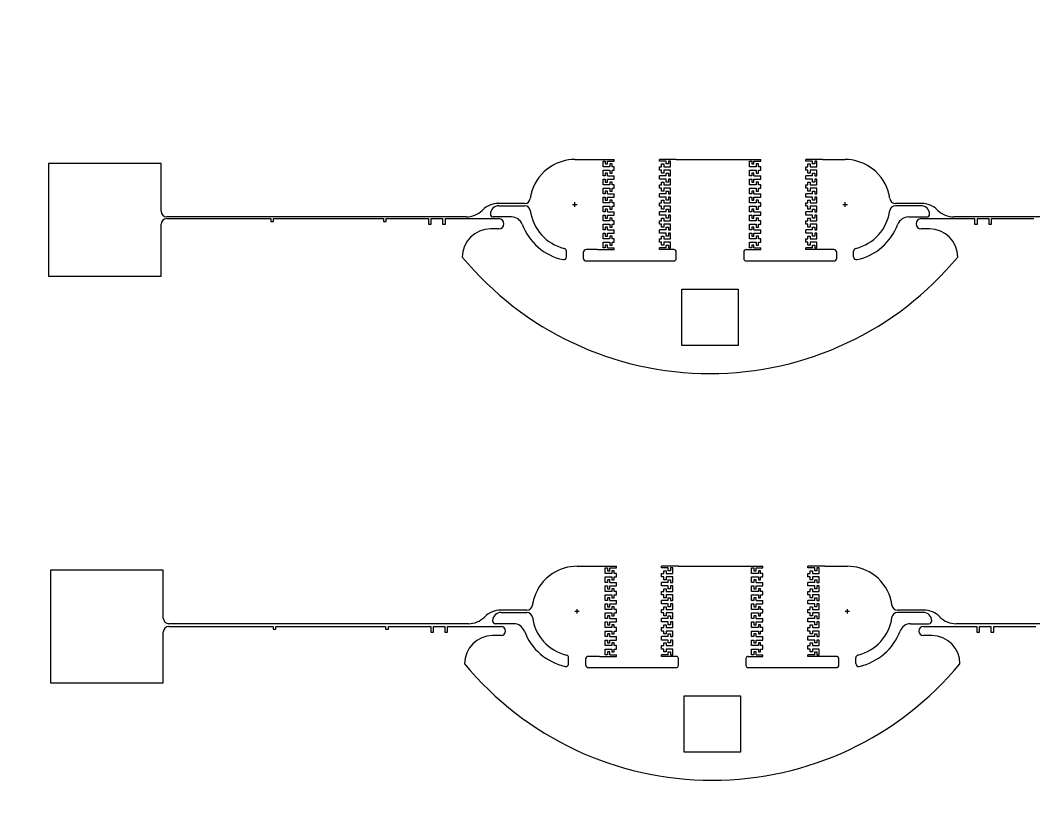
# Model space of a CAD drawing. Header units: feet. Extents: x -1170 to 123593, y -32664 to 67336.
# Drawn here: x 62873 to 80872, y 1214 to 14943 of the extents above; entities that cross this region are included whole.
import ezdxf

# ---------------------------------------------------------------- set-up
doc = ezdxf.new("R2010")
doc.units = ezdxf.units.FT
doc.header["$MEASUREMENT"] = 0
doc.layers.get('0').update_dxf_attribs({"color": 254, "linetype": 'CONTINUOUS'})
doc.layers.get('DEFPOINTS').update_dxf_attribs({"color": 255, "linetype": 'CONTINUOUS'})
doc.layers.add('5_DARK', color=255, linetype='CONTINUOUS')

msp = doc.modelspace()

# ---------------------------------------------------------------- linework, layer by layer
for p, q in [((73223, 12342), (73223, 12442)), ((73223, 12442), (73263, 12442)), ((73263, 12442), (73263, 12392)), ((73303, 12392), (73303, 12442)), ((73303, 12442), (73423, 12442)), ((73423, 12442), (73423, 12472)), ((74223, 12442), (74223, 12472)), ((74343, 12442), (74223, 12442)), ((74343, 12392), (74343, 12442)), ((74423, 12442), (74383, 12442)), ((74383, 12442), (74383, 12392)), ((74423, 12342), (74423, 12442)), ((75823, 12342), (75823, 12442)), ((75823, 12442), (75863, 12442)), ((75863, 12442), (75863, 12392)), ((75903, 12392), (75903, 12442)), ((75903, 12442), (76023, 12442)), ((76023, 12442), (76023, 12472)), ((76823, 12442), (76823, 12472)), ((76943, 12442), (76823, 12442)), ((76943, 12392), (76943, 12442)), ((77023, 12442), (76983, 12442)), ((76983, 12442), (76983, 12392)), ((77023, 12342), (77023, 12442)), ((73343, 12342), (73223, 12342)), ((73223, 12182), (73223, 12282)), ((73223, 12282), (73343, 12282)), ((73263, 12392), (73303, 12392)), ((73383, 12392), (73343, 12392)), ((73343, 12392), (73343, 12342)), ((73343, 12282), (73343, 12232)), ((73383, 12342), (73383, 12392)), ((73423, 12342), (73383, 12342)), ((73383, 12232), (73383, 12282)), ((73383, 12282), (73423, 12282)), ((73423, 12282), (73423, 12342)), ((74223, 12342), (74263, 12342)), ((74223, 12282), (74223, 12342)), ((74263, 12282), (74223, 12282)), ((74263, 12342), (74263, 12392)), ((74263, 12392), (74303, 12392)), ((74263, 12232), (74263, 12282)), ((74303, 12392), (74303, 12342)), ((74303, 12342), (74423, 12342)), ((74423, 12282), (74303, 12282)), ((74303, 12282), (74303, 12232)), ((74383, 12392), (74343, 12392)), ((74423, 12182), (74423, 12282)), ((75943, 12342), (75823, 12342)), ((75823, 12182), (75823, 12282)), ((75823, 12282), (75943, 12282)), ((75863, 12392), (75903, 12392)), ((75983, 12392), (75943, 12392)), ((75943, 12392), (75943, 12342)), ((75943, 12282), (75943, 12232)), ((75983, 12342), (75983, 12392)), ((76023, 12342), (75983, 12342)), ((75983, 12232), (75983, 12282)), ((75983, 12282), (76023, 12282)), ((76023, 12282), (76023, 12342)), ((76823, 12342), (76863, 12342)), ((76823, 12282), (76823, 12342)), ((76863, 12282), (76823, 12282)), ((76863, 12342), (76863, 12392)), ((76863, 12392), (76903, 12392)), ((76863, 12232), (76863, 12282)), ((76903, 12392), (76903, 12342)), ((76903, 12342), (77023, 12342)), ((77023, 12282), (76903, 12282)), ((76903, 12282), (76903, 12232)), ((76983, 12392), (76943, 12392)), ((77023, 12182), (77023, 12282)), ((73263, 12182), (73223, 12182)), ((73223, 12022), (73223, 12122)), ((73223, 12122), (73263, 12122)), ((73303, 12232), (73263, 12232)), ((73263, 12232), (73263, 12182)), ((73263, 12122), (73263, 12072)), ((73263, 12072), (73303, 12072)), ((73303, 12182), (73303, 12232)), ((73303, 12182), (73423, 12182)), ((73303, 12072), (73303, 12122)), ((73303, 12122), (73423, 12122)), ((73343, 12232), (73383, 12232)), ((73383, 12072), (73343, 12072)), ((73343, 12072), (73343, 12022)), ((73383, 12022), (73383, 12072)), ((73423, 12122), (73423, 12182)), ((74223, 12122), (74223, 12182)), ((74343, 12182), (74223, 12182)), ((74343, 12122), (74223, 12122)), ((74303, 12232), (74263, 12232)), ((74263, 12022), (74263, 12072)), ((74263, 12072), (74303, 12072)), ((74303, 12072), (74303, 12022)), ((74343, 12182), (74343, 12232)), ((74343, 12232), (74383, 12232)), ((74343, 12072), (74343, 12122)), ((74383, 12072), (74343, 12072)), ((74383, 12232), (74383, 12182)), ((74383, 12182), (74423, 12182)), ((74423, 12122), (74383, 12122)), ((74383, 12122), (74383, 12072)), ((74423, 12022), (74423, 12122)), ((75863, 12182), (75823, 12182)), ((75823, 12022), (75823, 12122)), ((75823, 12122), (75863, 12122)), ((75903, 12232), (75863, 12232)), ((75863, 12232), (75863, 12182)), ((75863, 12122), (75863, 12072)), ((75863, 12072), (75903, 12072)), ((75903, 12182), (75903, 12232)), ((75903, 12182), (76023, 12182)), ((75903, 12072), (75903, 12122)), ((75903, 12122), (76023, 12122)), ((75943, 12232), (75983, 12232)), ((75983, 12072), (75943, 12072)), ((75943, 12072), (75943, 12022)), ((75983, 12022), (75983, 12072)), ((76023, 12122), (76023, 12182)), ((76823, 12122), (76823, 12182)), ((76943, 12182), (76823, 12182)), ((76943, 12122), (76823, 12122)), ((76903, 12232), (76863, 12232)), ((76863, 12022), (76863, 12072)), ((76863, 12072), (76903, 12072)), ((76903, 12072), (76903, 12022)), ((76943, 12182), (76943, 12232)), ((76943, 12232), (76983, 12232)), ((76943, 12072), (76943, 12122)), ((76983, 12072), (76943, 12072)), ((76983, 12232), (76983, 12182)), ((76983, 12182), (77023, 12182)), ((77023, 12122), (76983, 12122)), ((76983, 12122), (76983, 12072)), ((77023, 12022), (77023, 12122)), ((73343, 12022), (73223, 12022)), ((73223, 11862), (73223, 11962)), ((73223, 11962), (73343, 11962)), ((73303, 11912), (73263, 11912)), ((73263, 11912), (73263, 11862)), ((73303, 11862), (73303, 11912)), ((73343, 11962), (73343, 11912)), ((73343, 11912), (73383, 11912)), ((73423, 12022), (73383, 12022)), ((73383, 11912), (73383, 11962)), ((73383, 11962), (73423, 11962)), ((73423, 11962), (73423, 12022)), ((74223, 12022), (74263, 12022)), ((74223, 11962), (74223, 12022)), ((74263, 11962), (74223, 11962)), ((74263, 11912), (74263, 11962)), ((74303, 11912), (74263, 11912)), ((74303, 12022), (74423, 12022)), ((74423, 11962), (74303, 11962)), ((74303, 11962), (74303, 11912)), ((74343, 11862), (74343, 11912)), ((74343, 11912), (74383, 11912)), ((74383, 11912), (74383, 11862)), ((74423, 11862), (74423, 11962)), ((75943, 12022), (75823, 12022)), ((75823, 11862), (75823, 11962)), ((75823, 11962), (75943, 11962)), ((75903, 11912), (75863, 11912)), ((75863, 11912), (75863, 11862)), ((75903, 11862), (75903, 11912)), ((75943, 11962), (75943, 11912)), ((75943, 11912), (75983, 11912)), ((76023, 12022), (75983, 12022)), ((75983, 11912), (75983, 11962)), ((75983, 11962), (76023, 11962)), ((76023, 11962), (76023, 12022)), ((76823, 12022), (76863, 12022)), ((76823, 11962), (76823, 12022)), ((76863, 11962), (76823, 11962)), ((76863, 11912), (76863, 11962)), ((76903, 11912), (76863, 11912)), ((76903, 12022), (77023, 12022)), ((77023, 11962), (76903, 11962)), ((76903, 11962), (76903, 11912)), ((76943, 11862), (76943, 11912)), ((76943, 11912), (76983, 11912)), ((76983, 11912), (76983, 11862)), ((77023, 11862), (77023, 11962)), ((73263, 11862), (73223, 11862)), ((73223, 11702), (73223, 11802)), ((73223, 11802), (73263, 11802)), ((73343, 11702), (73223, 11702)), ((73263, 11802), (73263, 11752)), ((73263, 11752), (73303, 11752)), ((73303, 11862), (73423, 11862)), ((73303, 11752), (73303, 11802)), ((73303, 11802), (73423, 11802)), ((73383, 11752), (73343, 11752)), ((73343, 11752), (73343, 11702)), ((73383, 11702), (73383, 11752)), ((73423, 11702), (73383, 11702)), ((73423, 11802), (73423, 11862)), ((73423, 11642), (73423, 11702)), ((74223, 11802), (74223, 11862)), ((74343, 11862), (74223, 11862)), ((74343, 11802), (74223, 11802)), ((74223, 11702), (74263, 11702)), ((74223, 11642), (74223, 11702)), ((74263, 11702), (74263, 11752)), ((74263, 11752), (74303, 11752)), ((74303, 11752), (74303, 11702)), ((74303, 11702), (74423, 11702)), ((74343, 11752), (74343, 11802)), ((74383, 11752), (74343, 11752)), ((74383, 11862), (74423, 11862)), ((74423, 11802), (74383, 11802)), ((74383, 11802), (74383, 11752)), ((74423, 11702), (74423, 11802)), ((75863, 11862), (75823, 11862)), ((75823, 11702), (75823, 11802)), ((75823, 11802), (75863, 11802)), ((75943, 11702), (75823, 11702)), ((75863, 11802), (75863, 11752)), ((75863, 11752), (75903, 11752)), ((75903, 11862), (76023, 11862)), ((75903, 11752), (75903, 11802)), ((75903, 11802), (76023, 11802)), ((75983, 11752), (75943, 11752)), ((75943, 11752), (75943, 11702)), ((75983, 11702), (75983, 11752)), ((76023, 11702), (75983, 11702)), ((76023, 11802), (76023, 11862)), ((76023, 11642), (76023, 11702)), ((76823, 11802), (76823, 11862)), ((76943, 11862), (76823, 11862)), ((76943, 11802), (76823, 11802)), ((76823, 11702), (76863, 11702)), ((76823, 11642), (76823, 11702)), ((76863, 11702), (76863, 11752)), ((76863, 11752), (76903, 11752)), ((76903, 11752), (76903, 11702)), ((76903, 11702), (77023, 11702)), ((76943, 11752), (76943, 11802)), ((76983, 11752), (76943, 11752)), ((76983, 11862), (77023, 11862)), ((77023, 11802), (76983, 11802)), ((76983, 11802), (76983, 11752)), ((77023, 11702), (77023, 11802)), ((73223, 11542), (73223, 11642)), ((73223, 11642), (73343, 11642)), ((73263, 11542), (73223, 11542)), ((73303, 11592), (73263, 11592)), ((73263, 11592), (73263, 11542)), ((73303, 11542), (73303, 11592)), ((73303, 11542), (73423, 11542)), ((73343, 11642), (73343, 11592)), ((73343, 11592), (73383, 11592)), ((73383, 11592), (73383, 11642)), ((73383, 11642), (73423, 11642)), ((73423, 11482), (73423, 11542)), ((74263, 11642), (74223, 11642)), ((74223, 11482), (74223, 11542)), ((74343, 11542), (74223, 11542)), ((74263, 11592), (74263, 11642)), ((74303, 11592), (74263, 11592)), ((74423, 11642), (74303, 11642)), ((74303, 11642), (74303, 11592)), ((74343, 11542), (74343, 11592)), ((74343, 11592), (74383, 11592)), ((74383, 11592), (74383, 11542)), ((74383, 11542), (74423, 11542)), ((74423, 11542), (74423, 11642)), ((75823, 11542), (75823, 11642)), ((75823, 11642), (75943, 11642)), ((75863, 11542), (75823, 11542)), ((75903, 11592), (75863, 11592)), ((75863, 11592), (75863, 11542)), ((75903, 11542), (75903, 11592)), ((75903, 11542), (76023, 11542)), ((75943, 11642), (75943, 11592)), ((75943, 11592), (75983, 11592)), ((75983, 11592), (75983, 11642)), ((75983, 11642), (76023, 11642)), ((76023, 11482), (76023, 11542)), ((76863, 11642), (76823, 11642)), ((76823, 11482), (76823, 11542)), ((76943, 11542), (76823, 11542)), ((76863, 11592), (76863, 11642)), ((76903, 11592), (76863, 11592)), ((77023, 11642), (76903, 11642)), ((76903, 11642), (76903, 11592)), ((76943, 11542), (76943, 11592)), ((76943, 11592), (76983, 11592)), ((76983, 11592), (76983, 11542)), ((76983, 11542), (77023, 11542)), ((77023, 11542), (77023, 11642)), ((73223, 11382), (73223, 11482)), ((73223, 11482), (73263, 11482)), ((73343, 11382), (73223, 11382)), ((73263, 11482), (73263, 11432)), ((73263, 11432), (73303, 11432)), ((73303, 11432), (73303, 11482)), ((73303, 11482), (73423, 11482)), ((73383, 11432), (73343, 11432)), ((73343, 11432), (73343, 11382)), ((73383, 11382), (73383, 11432)), ((73423, 11382), (73383, 11382)), ((73423, 11322), (73423, 11382)), ((74343, 11482), (74223, 11482)), ((74223, 11382), (74263, 11382)), ((74223, 11322), (74223, 11382)), ((74263, 11382), (74263, 11432)), ((74263, 11432), (74303, 11432)), ((74303, 11432), (74303, 11382)), ((74303, 11382), (74423, 11382)), ((74343, 11432), (74343, 11482)), ((74383, 11432), (74343, 11432)), ((74423, 11482), (74383, 11482)), ((74383, 11482), (74383, 11432)), ((74423, 11382), (74423, 11482)), ((75823, 11382), (75823, 11482)), ((75823, 11482), (75863, 11482)), ((75943, 11382), (75823, 11382)), ((75863, 11482), (75863, 11432)), ((75863, 11432), (75903, 11432)), ((75903, 11432), (75903, 11482)), ((75903, 11482), (76023, 11482)), ((75983, 11432), (75943, 11432)), ((75943, 11432), (75943, 11382)), ((75983, 11382), (75983, 11432)), ((76023, 11382), (75983, 11382)), ((76023, 11322), (76023, 11382)), ((76943, 11482), (76823, 11482)), ((76823, 11382), (76863, 11382)), ((76823, 11322), (76823, 11382)), ((76863, 11382), (76863, 11432)), ((76863, 11432), (76903, 11432)), ((76903, 11432), (76903, 11382)), ((76903, 11382), (77023, 11382)), ((76943, 11432), (76943, 11482)), ((76983, 11432), (76943, 11432)), ((77023, 11482), (76983, 11482)), ((76983, 11482), (76983, 11432)), ((77023, 11382), (77023, 11482)), ((73223, 11222), (73223, 11322)), ((73223, 11322), (73343, 11322)), ((73263, 11222), (73223, 11222)), ((73223, 11062), (73223, 11162)), ((73223, 11162), (73263, 11162)), ((73303, 11272), (73263, 11272)), ((73263, 11272), (73263, 11222)), ((73263, 11162), (73263, 11112)), ((73303, 11222), (73303, 11272)), ((73303, 11222), (73423, 11222)), ((73303, 11112), (73303, 11162)), ((73303, 11162), (73423, 11162)), ((73343, 11322), (73343, 11272)), ((73343, 11272), (73383, 11272)), ((73383, 11272), (73383, 11322)), ((73383, 11322), (73423, 11322)), ((73423, 11162), (73423, 11222)), ((74263, 11322), (74223, 11322)), ((74223, 11162), (74223, 11222)), ((74343, 11222), (74223, 11222)), ((74343, 11162), (74223, 11162)), ((74263, 11272), (74263, 11322)), ((74303, 11272), (74263, 11272)), ((74423, 11322), (74303, 11322)), ((74303, 11322), (74303, 11272)), ((74343, 11222), (74343, 11272)), ((74343, 11272), (74383, 11272)), ((74343, 11112), (74343, 11162)), ((74383, 11272), (74383, 11222)), ((74383, 11222), (74423, 11222)), ((74423, 11162), (74383, 11162)), ((74383, 11162), (74383, 11112)), ((74423, 11222), (74423, 11322)), ((74423, 11062), (74423, 11162)), ((75823, 11222), (75823, 11322)), ((75823, 11322), (75943, 11322)), ((75863, 11222), (75823, 11222)), ((75823, 11062), (75823, 11162)), ((75823, 11162), (75863, 11162)), ((75903, 11272), (75863, 11272)), ((75863, 11272), (75863, 11222)), ((75863, 11162), (75863, 11112)), ((75903, 11222), (75903, 11272)), ((75903, 11222), (76023, 11222)), ((75903, 11112), (75903, 11162)), ((75903, 11162), (76023, 11162)), ((75943, 11322), (75943, 11272)), ((75943, 11272), (75983, 11272)), ((75983, 11272), (75983, 11322)), ((75983, 11322), (76023, 11322)), ((76023, 11162), (76023, 11222)), ((76863, 11322), (76823, 11322)), ((76823, 11162), (76823, 11222)), ((76943, 11222), (76823, 11222)), ((76943, 11162), (76823, 11162)), ((76863, 11272), (76863, 11322)), ((76903, 11272), (76863, 11272)), ((77023, 11322), (76903, 11322)), ((76903, 11322), (76903, 11272)), ((76943, 11222), (76943, 11272)), ((76943, 11272), (76983, 11272)), ((76943, 11112), (76943, 11162)), ((76983, 11272), (76983, 11222)), ((76983, 11222), (77023, 11222)), ((77023, 11162), (76983, 11162)), ((76983, 11162), (76983, 11112)), ((77023, 11222), (77023, 11322)), ((77023, 11062), (77023, 11162)), ((73343, 11062), (73223, 11062)), ((73223, 10902), (73223, 11002)), ((73223, 11002), (73343, 11002)), ((73263, 11112), (73303, 11112)), ((73383, 11112), (73343, 11112)), ((73343, 11112), (73343, 11062)), ((73343, 11002), (73343, 10952)), ((73383, 11062), (73383, 11112)), ((73423, 11062), (73383, 11062)), ((73383, 10952), (73383, 11002)), ((73383, 11002), (73423, 11002)), ((73423, 11002), (73423, 11062)), ((74223, 11062), (74263, 11062)), ((74223, 11002), (74223, 11062)), ((74263, 11002), (74223, 11002)), ((74263, 11062), (74263, 11112)), ((74263, 11112), (74303, 11112)), ((74263, 10952), (74263, 11002)), ((74303, 11112), (74303, 11062)), ((74303, 11062), (74423, 11062)), ((74423, 11002), (74303, 11002)), ((74303, 11002), (74303, 10952)), ((74383, 11112), (74343, 11112)), ((74423, 10902), (74423, 11002)), ((75943, 11062), (75823, 11062)), ((75823, 10902), (75823, 11002)), ((75823, 11002), (75943, 11002)), ((75863, 11112), (75903, 11112)), ((75983, 11112), (75943, 11112)), ((75943, 11112), (75943, 11062)), ((75943, 11002), (75943, 10952)), ((75983, 11062), (75983, 11112)), ((76023, 11062), (75983, 11062)), ((75983, 10952), (75983, 11002)), ((75983, 11002), (76023, 11002)), ((76023, 11002), (76023, 11062)), ((76823, 11062), (76863, 11062)), ((76823, 11002), (76823, 11062)), ((76863, 11002), (76823, 11002)), ((76863, 11062), (76863, 11112)), ((76863, 11112), (76903, 11112)), ((76863, 10952), (76863, 11002)), ((76903, 11112), (76903, 11062)), ((76903, 11062), (77023, 11062)), ((77023, 11002), (76903, 11002)), ((76903, 11002), (76903, 10952)), ((76983, 11112), (76943, 11112)), ((77023, 10902), (77023, 11002)), ((73263, 10902), (73223, 10902)), ((73303, 10952), (73263, 10952)), ((73263, 10952), (73263, 10902)), ((73303, 10902), (73303, 10952)), ((73303, 10902), (73423, 10902)), ((73343, 10952), (73383, 10952)), ((73423, 10872), (73423, 10902)), ((74343, 10902), (74223, 10902)), ((74223, 10872), (74223, 10902)), ((74303, 10952), (74263, 10952)), ((74343, 10902), (74343, 10952)), ((74343, 10952), (74383, 10952)), ((74383, 10952), (74383, 10902)), ((74383, 10902), (74423, 10902)), ((75863, 10902), (75823, 10902)), ((75903, 10952), (75863, 10952)), ((75863, 10952), (75863, 10902)), ((75903, 10902), (75903, 10952)), ((75903, 10902), (76023, 10902)), ((75943, 10952), (75983, 10952)), ((76023, 10872), (76023, 10902)), ((76943, 10902), (76823, 10902)), ((76823, 10872), (76823, 10902)), ((76903, 10952), (76863, 10952)), ((76943, 10902), (76943, 10952)), ((76943, 10952), (76983, 10952)), ((76983, 10952), (76983, 10902)), ((76983, 10902), (77023, 10902)), ((73262, 5122), (73262, 5222)), ((73262, 5222), (73302, 5222)), ((73302, 5222), (73302, 5172)), ((73342, 5172), (73342, 5222)), ((73342, 5222), (73462, 5222)), ((73462, 5222), (73462, 5252)), ((74262, 5222), (74262, 5252)), ((74382, 5222), (74262, 5222)), ((74382, 5172), (74382, 5222)), ((74462, 5222), (74422, 5222)), ((74422, 5222), (74422, 5172)), ((74462, 5122), (74462, 5222)), ((75862, 5122), (75862, 5222)), ((75862, 5222), (75902, 5222)), ((75902, 5222), (75902, 5172)), ((75942, 5172), (75942, 5222)), ((75942, 5222), (76062, 5222)), ((76062, 5222), (76062, 5252)), ((76862, 5222), (76862, 5252)), ((76982, 5222), (76862, 5222)), ((76982, 5172), (76982, 5222)), ((77062, 5222), (77022, 5222)), ((77022, 5222), (77022, 5172)), ((77062, 5122), (77062, 5222)), ((73382, 5122), (73262, 5122)), ((73262, 4962), (73262, 5062)), ((73262, 5062), (73382, 5062)), ((73302, 5172), (73342, 5172)), ((73422, 5172), (73382, 5172)), ((73382, 5172), (73382, 5122)), ((73382, 5062), (73382, 5012)), ((73422, 5122), (73422, 5172)), ((73462, 5122), (73422, 5122)), ((73422, 5012), (73422, 5062)), ((73422, 5062), (73462, 5062)), ((73462, 5062), (73462, 5122)), ((74262, 5122), (74302, 5122)), ((74262, 5062), (74262, 5122)), ((74302, 5062), (74262, 5062)), ((74302, 5122), (74302, 5172)), ((74302, 5172), (74342, 5172)), ((74302, 5012), (74302, 5062)), ((74342, 5172), (74342, 5122)), ((74342, 5122), (74462, 5122)), ((74462, 5062), (74342, 5062)), ((74342, 5062), (74342, 5012)), ((74422, 5172), (74382, 5172)), ((74462, 4962), (74462, 5062)), ((75982, 5122), (75862, 5122)), ((75862, 4962), (75862, 5062)), ((75862, 5062), (75982, 5062)), ((75902, 5172), (75942, 5172)), ((76022, 5172), (75982, 5172)), ((75982, 5172), (75982, 5122)), ((75982, 5062), (75982, 5012)), ((76022, 5122), (76022, 5172)), ((76062, 5122), (76022, 5122)), ((76022, 5012), (76022, 5062)), ((76022, 5062), (76062, 5062)), ((76062, 5062), (76062, 5122)), ((76862, 5122), (76902, 5122)), ((76862, 5062), (76862, 5122)), ((76902, 5062), (76862, 5062)), ((76902, 5122), (76902, 5172)), ((76902, 5172), (76942, 5172)), ((76902, 5012), (76902, 5062)), ((76942, 5172), (76942, 5122)), ((76942, 5122), (77062, 5122)), ((77062, 5062), (76942, 5062)), ((76942, 5062), (76942, 5012)), ((77022, 5172), (76982, 5172)), ((77062, 4962), (77062, 5062)), ((73302, 4962), (73262, 4962)), ((73262, 4802), (73262, 4902)), ((73262, 4902), (73302, 4902)), ((73342, 5012), (73302, 5012)), ((73302, 5012), (73302, 4962)), ((73302, 4902), (73302, 4852)), ((73342, 4962), (73342, 5012)), ((73342, 4962), (73462, 4962)), ((73342, 4852), (73342, 4902)), ((73342, 4902), (73462, 4902)), ((73382, 5012), (73422, 5012)), ((73462, 4902), (73462, 4962)), ((74262, 4902), (74262, 4962)), ((74382, 4962), (74262, 4962)), ((74382, 4902), (74262, 4902)), ((74342, 5012), (74302, 5012)), ((74382, 4962), (74382, 5012)), ((74382, 5012), (74422, 5012)), ((74382, 4852), (74382, 4902)), ((74422, 5012), (74422, 4962)), ((74422, 4962), (74462, 4962)), ((74462, 4902), (74422, 4902)), ((74422, 4902), (74422, 4852)), ((74462, 4802), (74462, 4902)), ((75902, 4962), (75862, 4962)), ((75862, 4802), (75862, 4902)), ((75862, 4902), (75902, 4902)), ((75942, 5012), (75902, 5012)), ((75902, 5012), (75902, 4962)), ((75902, 4902), (75902, 4852)), ((75942, 4962), (75942, 5012)), ((75942, 4962), (76062, 4962)), ((75942, 4852), (75942, 4902)), ((75942, 4902), (76062, 4902)), ((75982, 5012), (76022, 5012)), ((76062, 4902), (76062, 4962)), ((76862, 4902), (76862, 4962)), ((76982, 4962), (76862, 4962)), ((76982, 4902), (76862, 4902)), ((76942, 5012), (76902, 5012)), ((76982, 4962), (76982, 5012)), ((76982, 5012), (77022, 5012)), ((76982, 4852), (76982, 4902)), ((77022, 5012), (77022, 4962)), ((77022, 4962), (77062, 4962)), ((77062, 4902), (77022, 4902)), ((77022, 4902), (77022, 4852)), ((77062, 4802), (77062, 4902)), ((73382, 4802), (73262, 4802)), ((73262, 4642), (73262, 4742)), ((73262, 4742), (73382, 4742)), ((73302, 4852), (73342, 4852)), ((73342, 4692), (73302, 4692)), ((73302, 4692), (73302, 4642)), ((73342, 4642), (73342, 4692)), ((73422, 4852), (73382, 4852)), ((73382, 4852), (73382, 4802)), ((73382, 4742), (73382, 4692)), ((73382, 4692), (73422, 4692)), ((73422, 4802), (73422, 4852)), ((73462, 4802), (73422, 4802)), ((73422, 4692), (73422, 4742)), ((73422, 4742), (73462, 4742)), ((73462, 4742), (73462, 4802)), ((74262, 4802), (74302, 4802)), ((74262, 4742), (74262, 4802)), ((74302, 4742), (74262, 4742)), ((74302, 4802), (74302, 4852)), ((74302, 4852), (74342, 4852)), ((74302, 4692), (74302, 4742)), ((74342, 4692), (74302, 4692)), ((74342, 4852), (74342, 4802)), ((74342, 4802), (74462, 4802)), ((74462, 4742), (74342, 4742)), ((74342, 4742), (74342, 4692)), ((74422, 4852), (74382, 4852)), ((74382, 4642), (74382, 4692)), ((74382, 4692), (74422, 4692)), ((74422, 4692), (74422, 4642)), ((74462, 4642), (74462, 4742)), ((75982, 4802), (75862, 4802)), ((75862, 4642), (75862, 4742)), ((75862, 4742), (75982, 4742)), ((75902, 4852), (75942, 4852)), ((75942, 4692), (75902, 4692)), ((75902, 4692), (75902, 4642)), ((75942, 4642), (75942, 4692)), ((76022, 4852), (75982, 4852)), ((75982, 4852), (75982, 4802)), ((75982, 4742), (75982, 4692)), ((75982, 4692), (76022, 4692)), ((76022, 4802), (76022, 4852)), ((76062, 4802), (76022, 4802)), ((76022, 4692), (76022, 4742)), ((76022, 4742), (76062, 4742)), ((76062, 4742), (76062, 4802)), ((76862, 4802), (76902, 4802)), ((76862, 4742), (76862, 4802)), ((76902, 4742), (76862, 4742)), ((76902, 4802), (76902, 4852)), ((76902, 4852), (76942, 4852)), ((76902, 4692), (76902, 4742)), ((76942, 4692), (76902, 4692)), ((76942, 4852), (76942, 4802)), ((76942, 4802), (77062, 4802)), ((77062, 4742), (76942, 4742)), ((76942, 4742), (76942, 4692)), ((77022, 4852), (76982, 4852)), ((76982, 4642), (76982, 4692)), ((76982, 4692), (77022, 4692)), ((77022, 4692), (77022, 4642)), ((77062, 4642), (77062, 4742)), ((73302, 4642), (73262, 4642)), ((73262, 4482), (73262, 4582)), ((73262, 4582), (73302, 4582)), ((73302, 4582), (73302, 4532)), ((73302, 4532), (73342, 4532)), ((73342, 4642), (73462, 4642)), ((73342, 4532), (73342, 4582)), ((73342, 4582), (73462, 4582)), ((73422, 4532), (73382, 4532)), ((73382, 4532), (73382, 4482)), ((73422, 4482), (73422, 4532)), ((73462, 4582), (73462, 4642)), ((74262, 4582), (74262, 4642)), ((74382, 4642), (74262, 4642)), ((74382, 4582), (74262, 4582)), ((74302, 4482), (74302, 4532)), ((74302, 4532), (74342, 4532)), ((74342, 4532), (74342, 4482)), ((74382, 4532), (74382, 4582)), ((74422, 4532), (74382, 4532)), ((74422, 4642), (74462, 4642)), ((74462, 4582), (74422, 4582)), ((74422, 4582), (74422, 4532)), ((74462, 4482), (74462, 4582)), ((75902, 4642), (75862, 4642)), ((75862, 4482), (75862, 4582)), ((75862, 4582), (75902, 4582)), ((75902, 4582), (75902, 4532)), ((75902, 4532), (75942, 4532)), ((75942, 4642), (76062, 4642)), ((75942, 4532), (75942, 4582)), ((75942, 4582), (76062, 4582)), ((76022, 4532), (75982, 4532)), ((75982, 4532), (75982, 4482)), ((76022, 4482), (76022, 4532)), ((76062, 4582), (76062, 4642)), ((76862, 4582), (76862, 4642)), ((76982, 4642), (76862, 4642)), ((76982, 4582), (76862, 4582)), ((76902, 4482), (76902, 4532)), ((76902, 4532), (76942, 4532)), ((76942, 4532), (76942, 4482)), ((76982, 4532), (76982, 4582)), ((77022, 4532), (76982, 4532)), ((77022, 4642), (77062, 4642)), ((77062, 4582), (77022, 4582)), ((77022, 4582), (77022, 4532)), ((77062, 4482), (77062, 4582)), ((73382, 4482), (73262, 4482)), ((73262, 4322), (73262, 4422)), ((73262, 4422), (73382, 4422)), ((73302, 4322), (73262, 4322)), ((73342, 4372), (73302, 4372)), ((73302, 4372), (73302, 4322)), ((73342, 4322), (73342, 4372)), ((73342, 4322), (73462, 4322)), ((73382, 4422), (73382, 4372)), ((73382, 4372), (73422, 4372)), ((73462, 4482), (73422, 4482)), ((73422, 4372), (73422, 4422)), ((73422, 4422), (73462, 4422)), ((73462, 4422), (73462, 4482)), ((73462, 4262), (73462, 4322)), ((74262, 4482), (74302, 4482)), ((74262, 4422), (74262, 4482)), ((74302, 4422), (74262, 4422)), ((74262, 4262), (74262, 4322)), ((74382, 4322), (74262, 4322)), ((74302, 4372), (74302, 4422)), ((74342, 4372), (74302, 4372)), ((74342, 4482), (74462, 4482)), ((74462, 4422), (74342, 4422)), ((74342, 4422), (74342, 4372)), ((74382, 4322), (74382, 4372)), ((74382, 4372), (74422, 4372)), ((74422, 4372), (74422, 4322)), ((74422, 4322), (74462, 4322)), ((74462, 4322), (74462, 4422)), ((75982, 4482), (75862, 4482)), ((75862, 4322), (75862, 4422)), ((75862, 4422), (75982, 4422)), ((75902, 4322), (75862, 4322)), ((75942, 4372), (75902, 4372)), ((75902, 4372), (75902, 4322)), ((75942, 4322), (75942, 4372)), ((75942, 4322), (76062, 4322)), ((75982, 4422), (75982, 4372)), ((75982, 4372), (76022, 4372)), ((76062, 4482), (76022, 4482)), ((76022, 4372), (76022, 4422)), ((76022, 4422), (76062, 4422)), ((76062, 4422), (76062, 4482)), ((76062, 4262), (76062, 4322)), ((76862, 4482), (76902, 4482)), ((76862, 4422), (76862, 4482)), ((76902, 4422), (76862, 4422)), ((76862, 4262), (76862, 4322)), ((76982, 4322), (76862, 4322)), ((76902, 4372), (76902, 4422)), ((76942, 4372), (76902, 4372)), ((76942, 4482), (77062, 4482)), ((77062, 4422), (76942, 4422)), ((76942, 4422), (76942, 4372)), ((76982, 4322), (76982, 4372)), ((76982, 4372), (77022, 4372)), ((77022, 4372), (77022, 4322)), ((77022, 4322), (77062, 4322)), ((77062, 4322), (77062, 4422)), ((73262, 4162), (73262, 4262)), ((73262, 4262), (73302, 4262)), ((73382, 4162), (73262, 4162)), ((73302, 4262), (73302, 4212)), ((73302, 4212), (73342, 4212)), ((73342, 4212), (73342, 4262)), ((73342, 4262), (73462, 4262)), ((73422, 4212), (73382, 4212)), ((73382, 4212), (73382, 4162)), ((73422, 4162), (73422, 4212)), ((73462, 4162), (73422, 4162)), ((73462, 4102), (73462, 4162)), ((74382, 4262), (74262, 4262)), ((74262, 4162), (74302, 4162)), ((74262, 4102), (74262, 4162)), ((74302, 4162), (74302, 4212)), ((74302, 4212), (74342, 4212)), ((74342, 4212), (74342, 4162)), ((74342, 4162), (74462, 4162)), ((74382, 4212), (74382, 4262)), ((74422, 4212), (74382, 4212)), ((74462, 4262), (74422, 4262)), ((74422, 4262), (74422, 4212)), ((74462, 4162), (74462, 4262)), ((75862, 4162), (75862, 4262)), ((75862, 4262), (75902, 4262)), ((75982, 4162), (75862, 4162)), ((75902, 4262), (75902, 4212)), ((75902, 4212), (75942, 4212)), ((75942, 4212), (75942, 4262)), ((75942, 4262), (76062, 4262)), ((76022, 4212), (75982, 4212)), ((75982, 4212), (75982, 4162)), ((76022, 4162), (76022, 4212)), ((76062, 4162), (76022, 4162)), ((76062, 4102), (76062, 4162)), ((76982, 4262), (76862, 4262)), ((76862, 4162), (76902, 4162)), ((76862, 4102), (76862, 4162)), ((76902, 4162), (76902, 4212)), ((76902, 4212), (76942, 4212)), ((76942, 4212), (76942, 4162)), ((76942, 4162), (77062, 4162)), ((76982, 4212), (76982, 4262)), ((77022, 4212), (76982, 4212)), ((77062, 4262), (77022, 4262)), ((77022, 4262), (77022, 4212)), ((77062, 4162), (77062, 4262)), ((73262, 4002), (73262, 4102)), ((73262, 4102), (73382, 4102)), ((73302, 4002), (73262, 4002)), ((73342, 4052), (73302, 4052)), ((73302, 4052), (73302, 4002)), ((73342, 4002), (73342, 4052)), ((73342, 4002), (73462, 4002)), ((73382, 4102), (73382, 4052)), ((73382, 4052), (73422, 4052)), ((73422, 4052), (73422, 4102)), ((73422, 4102), (73462, 4102)), ((73462, 3942), (73462, 4002)), ((74302, 4102), (74262, 4102)), ((74262, 3942), (74262, 4002)), ((74382, 4002), (74262, 4002)), ((74302, 4052), (74302, 4102)), ((74342, 4052), (74302, 4052)), ((74462, 4102), (74342, 4102)), ((74342, 4102), (74342, 4052)), ((74382, 4002), (74382, 4052)), ((74382, 4052), (74422, 4052)), ((74422, 4052), (74422, 4002)), ((74422, 4002), (74462, 4002)), ((74462, 4002), (74462, 4102)), ((75862, 4002), (75862, 4102)), ((75862, 4102), (75982, 4102)), ((75902, 4002), (75862, 4002)), ((75942, 4052), (75902, 4052)), ((75902, 4052), (75902, 4002)), ((75942, 4002), (75942, 4052)), ((75942, 4002), (76062, 4002)), ((75982, 4102), (75982, 4052)), ((75982, 4052), (76022, 4052)), ((76022, 4052), (76022, 4102)), ((76022, 4102), (76062, 4102)), ((76062, 3942), (76062, 4002)), ((76902, 4102), (76862, 4102)), ((76862, 3942), (76862, 4002)), ((76982, 4002), (76862, 4002)), ((76902, 4052), (76902, 4102)), ((76942, 4052), (76902, 4052)), ((77062, 4102), (76942, 4102)), ((76942, 4102), (76942, 4052)), ((76982, 4002), (76982, 4052)), ((76982, 4052), (77022, 4052)), ((77022, 4052), (77022, 4002)), ((77022, 4002), (77062, 4002)), ((77062, 4002), (77062, 4102)), ((73262, 3842), (73262, 3942)), ((73262, 3942), (73302, 3942)), ((73382, 3842), (73262, 3842)), ((73262, 3682), (73262, 3782)), ((73262, 3782), (73382, 3782)), ((73302, 3942), (73302, 3892)), ((73302, 3892), (73342, 3892)), ((73342, 3892), (73342, 3942)), ((73342, 3942), (73462, 3942)), ((73422, 3892), (73382, 3892)), ((73382, 3892), (73382, 3842)), ((73382, 3782), (73382, 3732)), ((73422, 3842), (73422, 3892)), ((73462, 3842), (73422, 3842)), ((73422, 3732), (73422, 3782)), ((73422, 3782), (73462, 3782)), ((73462, 3782), (73462, 3842)), ((74382, 3942), (74262, 3942)), ((74262, 3842), (74302, 3842)), ((74262, 3782), (74262, 3842)), ((74302, 3782), (74262, 3782)), ((74302, 3842), (74302, 3892)), ((74302, 3892), (74342, 3892)), ((74302, 3732), (74302, 3782)), ((74342, 3892), (74342, 3842)), ((74342, 3842), (74462, 3842)), ((74462, 3782), (74342, 3782)), ((74342, 3782), (74342, 3732)), ((74382, 3892), (74382, 3942)), ((74422, 3892), (74382, 3892)), ((74462, 3942), (74422, 3942)), ((74422, 3942), (74422, 3892)), ((74462, 3842), (74462, 3942)), ((74462, 3682), (74462, 3782)), ((75862, 3842), (75862, 3942)), ((75862, 3942), (75902, 3942)), ((75982, 3842), (75862, 3842)), ((75862, 3682), (75862, 3782)), ((75862, 3782), (75982, 3782)), ((75902, 3942), (75902, 3892)), ((75902, 3892), (75942, 3892)), ((75942, 3892), (75942, 3942)), ((75942, 3942), (76062, 3942)), ((76022, 3892), (75982, 3892)), ((75982, 3892), (75982, 3842)), ((75982, 3782), (75982, 3732)), ((76022, 3842), (76022, 3892)), ((76062, 3842), (76022, 3842)), ((76022, 3732), (76022, 3782)), ((76022, 3782), (76062, 3782)), ((76062, 3782), (76062, 3842)), ((76982, 3942), (76862, 3942)), ((76862, 3842), (76902, 3842)), ((76862, 3782), (76862, 3842)), ((76902, 3782), (76862, 3782)), ((76902, 3842), (76902, 3892)), ((76902, 3892), (76942, 3892)), ((76902, 3732), (76902, 3782)), ((76942, 3892), (76942, 3842)), ((76942, 3842), (77062, 3842)), ((77062, 3782), (76942, 3782)), ((76942, 3782), (76942, 3732)), ((76982, 3892), (76982, 3942)), ((77022, 3892), (76982, 3892)), ((77062, 3942), (77022, 3942)), ((77022, 3942), (77022, 3892)), ((77062, 3842), (77062, 3942)), ((77062, 3682), (77062, 3782)), ((73302, 3682), (73262, 3682)), ((73342, 3732), (73302, 3732)), ((73302, 3732), (73302, 3682)), ((73342, 3682), (73342, 3732)), ((73342, 3682), (73462, 3682)), ((73382, 3732), (73422, 3732)), ((73462, 3652), (73462, 3682)), ((74382, 3682), (74262, 3682)), ((74262, 3652), (74262, 3682)), ((74342, 3732), (74302, 3732)), ((74382, 3682), (74382, 3732)), ((74382, 3732), (74422, 3732)), ((74422, 3732), (74422, 3682)), ((74422, 3682), (74462, 3682)), ((75902, 3682), (75862, 3682)), ((75942, 3732), (75902, 3732)), ((75902, 3732), (75902, 3682)), ((75942, 3682), (75942, 3732)), ((75942, 3682), (76062, 3682)), ((75982, 3732), (76022, 3732)), ((76062, 3652), (76062, 3682)), ((76982, 3682), (76862, 3682)), ((76862, 3652), (76862, 3682)), ((76942, 3732), (76902, 3732)), ((76982, 3682), (76982, 3732)), ((76982, 3732), (77022, 3732)), ((77022, 3732), (77022, 3682)), ((77022, 3682), (77062, 3682))]:
    msp.add_line(p, q)
at = {"layer": '5_DARK', "linetype": 'Continuous'}
for p, q in [((72723, 12472), (73123, 12472)), ((77123, 12472), (77523, 12472)), ((72723, 11632), (72723, 11712)), ((72723, 11632), (72723, 11712)), ((77523, 11632), (77523, 11712)), ((77523, 11632), (77523, 11712)), ((71083, 11575), (71077, 11569)), ((71831, 11692), (71366, 11692)), ((71373, 11652), (71831, 11652)), ((72683, 11672), (72763, 11672)), ((72683, 11672), (72763, 11672)), ((72703, 11672), (72743, 11672)), ((72703, 11672), (72743, 11672)), ((72703, 11672), (72743, 11672)), ((72703, 11672), (72743, 11672)), ((72703, 11672), (72743, 11672)), ((72723, 11652), (72723, 11692)), ((72723, 11652), (72723, 11692)), ((72723, 11652), (72723, 11692)), ((72723, 11652), (72723, 11692)), ((72723, 11652), (72723, 11692)), ((77483, 11672), (77563, 11672)), ((77483, 11672), (77563, 11672)), ((77503, 11672), (77543, 11672)), ((77503, 11672), (77543, 11672)), ((77503, 11672), (77543, 11672)), ((77503, 11672), (77543, 11672)), ((77503, 11672), (77543, 11672)), ((77523, 11652), (77523, 11692)), ((77523, 11652), (77523, 11692)), ((77523, 11652), (77523, 11692)), ((77523, 11652), (77523, 11692)), ((77523, 11652), (77523, 11692)), ((78880, 11692), (78415, 11692)), ((78873, 11652), (78415, 11652)), ((79169, 11569), (79163, 11575)), ((69923, 11452), (65473, 11452)), ((65473, 11422), (67323, 11422)), ((67323, 11422), (67323, 11372)), ((67323, 11372), (67373, 11372)), ((67373, 11372), (67373, 11422)), ((67373, 11422), (69323, 11422)), ((69323, 11422), (69323, 11372)), ((69323, 11372), (69373, 11372)), ((69373, 11372), (69373, 11422)), ((69373, 11422), (70123, 11422)), ((70794, 11452), (69923, 11452)), ((70123, 11422), (70123, 11322)), ((70173, 11322), (70173, 11422)), ((70173, 11422), (70373, 11422)), ((70373, 11422), (70373, 11322)), ((70423, 11322), (70423, 11422)), ((70423, 11422), (71373, 11422)), ((71223, 11502), (71223, 11502)), ((71599, 11452), (71273, 11452)), ((78647, 11452), (78973, 11452)), ((78873, 11422), (79823, 11422)), ((79023, 11502), (79023, 11502)), ((80323, 11452), (79452, 11452)), ((79823, 11422), (79823, 11322)), ((79873, 11322), (79873, 11422)), ((79873, 11422), (80073, 11422)), ((80073, 11422), (80073, 11322)), ((80123, 11322), (80123, 11422)), ((80123, 11422), (80873, 11422)), ((84773, 11452), (80323, 11452)), ((70123, 11322), (70173, 11322)), ((70373, 11322), (70423, 11322)), ((71373, 11240), (71223, 11240)), ((79023, 11240), (78873, 11240)), ((79823, 11322), (79873, 11322)), ((80073, 11322), (80123, 11322)), ((72573, 10743), (72573, 10846)), ((72873, 10822), (72873, 10722)), ((73123, 10872), (72923, 10872)), ((74523, 10712), (74523, 10832)), ((75723, 10832), (75723, 10712)), ((77323, 10872), (77123, 10872)), ((77373, 10722), (77373, 10822)), ((77673, 10743), (77673, 10846)), ((72923, 10672), (74483, 10672)), ((75763, 10672), (77323, 10672)), ((72762, 5252), (73162, 5252)), ((77162, 5252), (77562, 5252)), ((71122, 4355), (71116, 4349)), ((71870, 4472), (71404, 4472)), ((71412, 4432), (71870, 4432)), ((72722, 4452), (72802, 4452)), ((72722, 4452), (72802, 4452)), ((72742, 4452), (72782, 4452)), ((72742, 4452), (72782, 4452)), ((72742, 4452), (72782, 4452)), ((72742, 4452), (72782, 4452)), ((72742, 4452), (72782, 4452)), ((72762, 4412), (72762, 4492)), ((72762, 4412), (72762, 4492)), ((72762, 4432), (72762, 4472)), ((72762, 4432), (72762, 4472)), ((72762, 4432), (72762, 4472)), ((72762, 4432), (72762, 4472)), ((72762, 4432), (72762, 4472)), ((77522, 4452), (77602, 4452)), ((77522, 4452), (77602, 4452)), ((77542, 4452), (77582, 4452)), ((77542, 4452), (77582, 4452)), ((77542, 4452), (77582, 4452)), ((77542, 4452), (77582, 4452)), ((77542, 4452), (77582, 4452)), ((77562, 4412), (77562, 4492)), ((77562, 4412), (77562, 4492)), ((77562, 4432), (77562, 4472)), ((77562, 4432), (77562, 4472)), ((77562, 4432), (77562, 4472)), ((77562, 4432), (77562, 4472)), ((77562, 4432), (77562, 4472)), ((78919, 4472), (78454, 4472)), ((78911, 4432), (78454, 4432)), ((79208, 4349), (79202, 4355)), ((69962, 4232), (65512, 4232)), ((65512, 4182), (67362, 4182)), ((67362, 4182), (67362, 4132)), ((67412, 4132), (67412, 4182)), ((67412, 4182), (69362, 4182)), ((69362, 4182), (69362, 4132)), ((69412, 4132), (69412, 4182)), ((69412, 4182), (70162, 4182)), ((70833, 4232), (69962, 4232)), ((70162, 4182), (70162, 4082)), ((70212, 4082), (70212, 4182)), ((70212, 4182), (70412, 4182)), ((70412, 4182), (70412, 4082)), ((70462, 4082), (70462, 4182)), ((70462, 4182), (71412, 4182)), ((71262, 4282), (71262, 4282)), ((71638, 4232), (71312, 4232)), ((78686, 4232), (79011, 4232)), ((78911, 4182), (79861, 4182)), ((79061, 4282), (79061, 4282)), ((80361, 4232), (79490, 4232)), ((79861, 4182), (79861, 4082)), ((79911, 4082), (79911, 4182)), ((79911, 4182), (80111, 4182)), ((80111, 4182), (80111, 4082)), ((80161, 4082), (80161, 4182)), ((80161, 4182), (80911, 4182)), ((84811, 4232), (80361, 4232)), ((67362, 4132), (67412, 4132)), ((69362, 4132), (69412, 4132)), ((70162, 4082), (70212, 4082)), ((70412, 4082), (70462, 4082)), ((71412, 4020), (71262, 4020)), ((79062, 4020), (78911, 4020)), ((79861, 4082), (79911, 4082)), ((80111, 4082), (80161, 4082)), ((72612, 3523), (72612, 3626)), ((72912, 3602), (72912, 3502)), ((73162, 3652), (72962, 3652)), ((74562, 3492), (74562, 3612)), ((75761, 3612), (75761, 3492)), ((77362, 3652), (77162, 3652)), ((77412, 3502), (77412, 3602)), ((77712, 3523), (77712, 3626)), ((72962, 3452), (74522, 3452)), ((75801, 3452), (77362, 3452))]:
    msp.add_line(p, q, dxfattribs=at)
for points in [[(74623, 10172), (75623, 10172), (75623, 9172), (74623, 9172)], [(74662, 2952), (75662, 2952), (75662, 1952), (74662, 1952)]]:
    msp.add_lwpolyline(points, close=True, dxfattribs=at)
msp.add_circle((48830, 17336), 50000, dxfattribs=at)
for centre, radius, start, end in [((72723, 11672), 800, 90, 122.9395), ((77523, 11672), 800, 57.0605, 90), ((72723, 11672), 800, 122.9395, 162.7958), ((77523, 11672), 800, 17.2042, 57.0605), ((71831, 11792), 100, 270, 352.3377), ((72723, 11672), 800, 167.2042, 172.3377), ((71962, 11845), 20, 167.2033, 167.2042), ((77523, 11672), 800, 7.6623, 12.7958), ((78415, 11792), 100, 187.6623, 270), ((70794, 11852), 400, 270, 315), ((71366, 11292), 400, 90, 135), ((71373, 11502), 150, 90, 180), ((71831, 11552), 100, 7.6623, 90), ((72723, 11672), 800, 187.6623, 256.391), ((77523, 11672), 800, 283.609, 352.3377), ((78415, 11552), 100, 90, 172.3377), ((78873, 11502), 150, 0, 90), ((78880, 11292), 400, 45, 90), ((79452, 11852), 400, 225, 270), ((71273, 11502), 50, 180, 270), ((71373, 11331), 91, 270, 90), ((71599, 11252), 200, 20.4873, 90), ((78647, 11252), 200, 90, 159.5127), ((78873, 11331), 91, 90, 270), ((78973, 11502), 50, 270, 0), ((71223, 10740), 500, 90, 180), ((72723, 11672), 1000, 200.4873, 257.8468), ((77523, 11672), 1000, 282.1532, 339.5127), ((79023, 10740), 500, 0, 90), ((72523, 10846), 50, 0, 76.391), ((72923, 10822), 50, 90, 180), ((77323, 10822), 50, 0, 90), ((77723, 10846), 50, 103.609, 180), ((75123, 14387), 5715, 219.653, 320.347), ((72523, 10743), 50, 257.8468, 360), ((72923, 10722), 50, 180, 270), ((74483, 10712), 40, 270, 0), ((75763, 10712), 40, 180, 270), ((77323, 10722), 50, 270, 0), ((77723, 10743), 50, 180, 282.1532), ((72762, 4452), 800, 90, 122.9395), ((77562, 4452), 800, 57.0605, 90), ((72762, 4452), 800, 122.9395, 162.7958), ((77562, 4452), 800, 17.2042, 57.0605), ((71870, 4572), 100, 270, 352.3377), ((72762, 4452), 800, 167.2042, 172.3377), ((72001, 4624), 20, 167.2033, 167.2042), ((77562, 4452), 800, 7.6623, 12.7958), ((78454, 4572), 100, 187.6623, 270), ((70833, 4632), 400, 270, 315), ((71404, 4072), 400, 90, 135), ((71412, 4282), 150, 90, 180), ((71870, 4332), 100, 7.6623, 90), ((72762, 4452), 800, 187.6623, 256.391), ((77562, 4452), 800, 283.609, 352.3377), ((78454, 4332), 100, 90, 172.3377), ((78911, 4282), 150, 360, 90), ((78919, 4072), 400, 45, 90), ((79490, 4632), 400, 225, 270), ((71312, 4282), 50, 180, 270), ((71412, 4101), 81, 270, 90), ((71638, 4032), 200, 20.4873, 90), ((78686, 4032), 200, 90, 159.5127), ((78911, 4101), 81, 90, 270), ((79011, 4282), 50, 270, 360), ((71262, 3520), 500, 90, 180), ((72762, 4452), 1000, 200.4873, 257.8468), ((77562, 4452), 1000, 282.1532, 339.5127), ((79062, 3520), 500, 0, 90), ((72562, 3626), 50, 0, 76.391), ((72962, 3602), 50, 90, 180), ((77362, 3602), 50, 0, 90), ((77762, 3626), 50, 103.609, 180), ((75162, 7167), 5715, 219.653, 320.347), ((72562, 3523), 50, 257.8468, 360), ((72962, 3502), 50, 180, 270), ((74522, 3492), 40, 270, 0), ((75801, 3492), 40, 180, 270), ((77362, 3502), 50, 270, 0), ((77762, 3523), 50, 180, 282.1532)]:
    msp.add_arc(centre, radius, start, end, dxfattribs=at)
at = {"layer": 'DEFPOINTS', "linetype": 'Continuous'}
for p, q in [((73123, 12472), (73423, 12472)), ((74523, 12472), (74223, 12472)), ((74523, 12472), (75723, 12472)), ((75723, 12472), (76023, 12472)), ((77123, 12472), (76823, 12472)), ((65373, 12402), (63373, 12402)), ((63373, 12402), (63373, 11402)), ((65373, 11552), (65373, 12402)), ((65373, 11552), (65373, 11552)), ((63373, 11402), (63373, 10402)), ((65373, 10402), (65373, 11322)), ((65373, 11252), (65373, 11252)), ((73123, 10872), (73423, 10872)), ((74483, 10872), (74223, 10872)), ((74523, 10818), (74523, 10832)), ((75763, 10872), (76023, 10872)), ((77123, 10872), (76823, 10872)), ((63373, 10402), (65373, 10402)), ((73162, 5252), (73462, 5252)), ((74562, 5252), (74262, 5252)), ((74562, 5252), (75762, 5252)), ((75762, 5252), (76062, 5252)), ((77162, 5252), (76862, 5252)), ((65412, 5182), (63412, 5182)), ((63412, 5182), (63412, 4182)), ((65412, 4332), (65412, 5182)), ((65412, 4332), (65412, 4332)), ((63412, 4182), (63412, 3182)), ((65412, 3182), (65412, 4082)), ((65412, 4032), (65412, 4032)), ((73162, 3652), (73462, 3652)), ((74522, 3652), (74262, 3652)), ((74562, 3598), (74562, 3612)), ((75801, 3652), (76062, 3652)), ((77162, 3652), (76862, 3652)), ((63412, 3182), (65412, 3182))]:
    msp.add_line(p, q, dxfattribs=at)
for centre, radius, start, end in [((72723, 11672), 800, 162.7958, 167.2042), ((77523, 11672), 800, 12.7958, 17.2042), ((65473, 11552), 100, 180, 270), ((65473, 11322), 100, 90, 180), ((74483, 10832), 40, 0, 90), ((75763, 10832), 40, 90, 180), ((72762, 4452), 800, 162.7958, 167.2042), ((77562, 4452), 800, 12.7958, 17.2042), ((65512, 4332), 100, 180, 270), ((65512, 4082), 100, 90, 180), ((74522, 3612), 40, 0, 90), ((75801, 3612), 40, 90, 180)]:
    msp.add_arc(centre, radius, start, end, dxfattribs=at)

doc.saveas('drawing.dxf')
